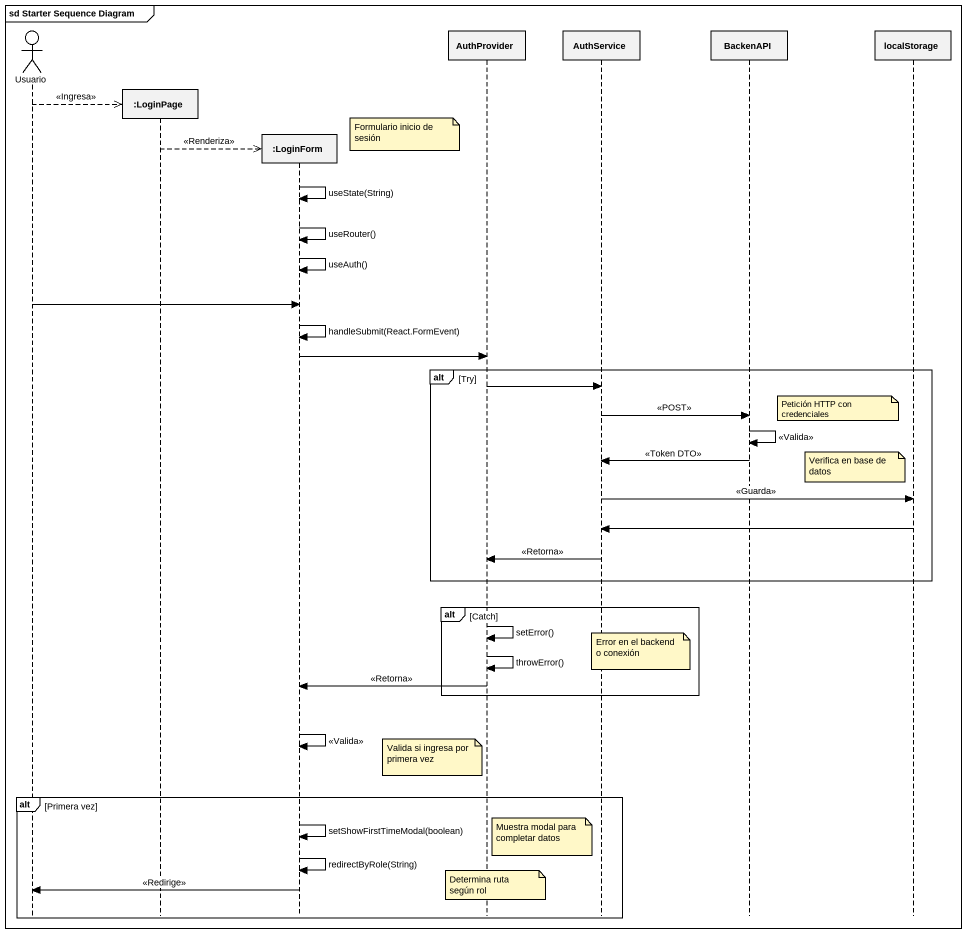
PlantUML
@startuml
mainframe sd Starter Sequence Diagram
hide footbox
actor Usuario
participant ":LoginPage" as LoginPage
participant ":LoginForm" as LoginForm
participant AuthProvider
participant AuthService
participant BackenAPI
participant localStorage

Usuario -->> LoginPage ** : <<Ingresa>>
note left of AuthProvider : Formulario inicio de sesión
LoginPage -->> LoginForm ** : <<Renderiza>>
LoginForm -> LoginForm : useState(String)
LoginForm -> LoginForm : useRouter()
LoginForm -> LoginForm : useAuth()
Usuario -> LoginForm
LoginForm -> LoginForm : handleSubmit(React.FormEvent)
LoginForm -> AuthProvider
alt Try
  AuthProvider -> AuthService
  note left of localStorage : Petición HTTP con credenciales
  AuthService -> BackenAPI : <<POST>>
  BackenAPI -> BackenAPI : <<Valida>>
  BackenAPI -> AuthService : <<Token DTO>>
  note left of localStorage : Verifica en base de datos
  AuthService -> localStorage : <<Guarda>>
  localStorage -> AuthService
  AuthService -> AuthProvider : <<Retorna>>
end
alt Catch
  AuthProvider -> AuthProvider : setError()
  note over AuthService : Error en el backend o conexión
  AuthProvider -> AuthProvider : throwError()
  AuthProvider -> LoginForm : <<Retorna>>
end
LoginForm -> LoginForm : <<Valida>>
note left of AuthProvider : Valida si ingresa por primera vez
alt Primera vez
  LoginForm -> LoginForm : setShowFirstTimeModal(boolean)
  note right of AuthProvider : Muestra modal para completar datos
  LoginForm -> LoginForm : redirectByRole(String)
  note over AuthProvider : Determina ruta según rol
  LoginForm -> Usuario : <<Redirige>>
end
@enduml
